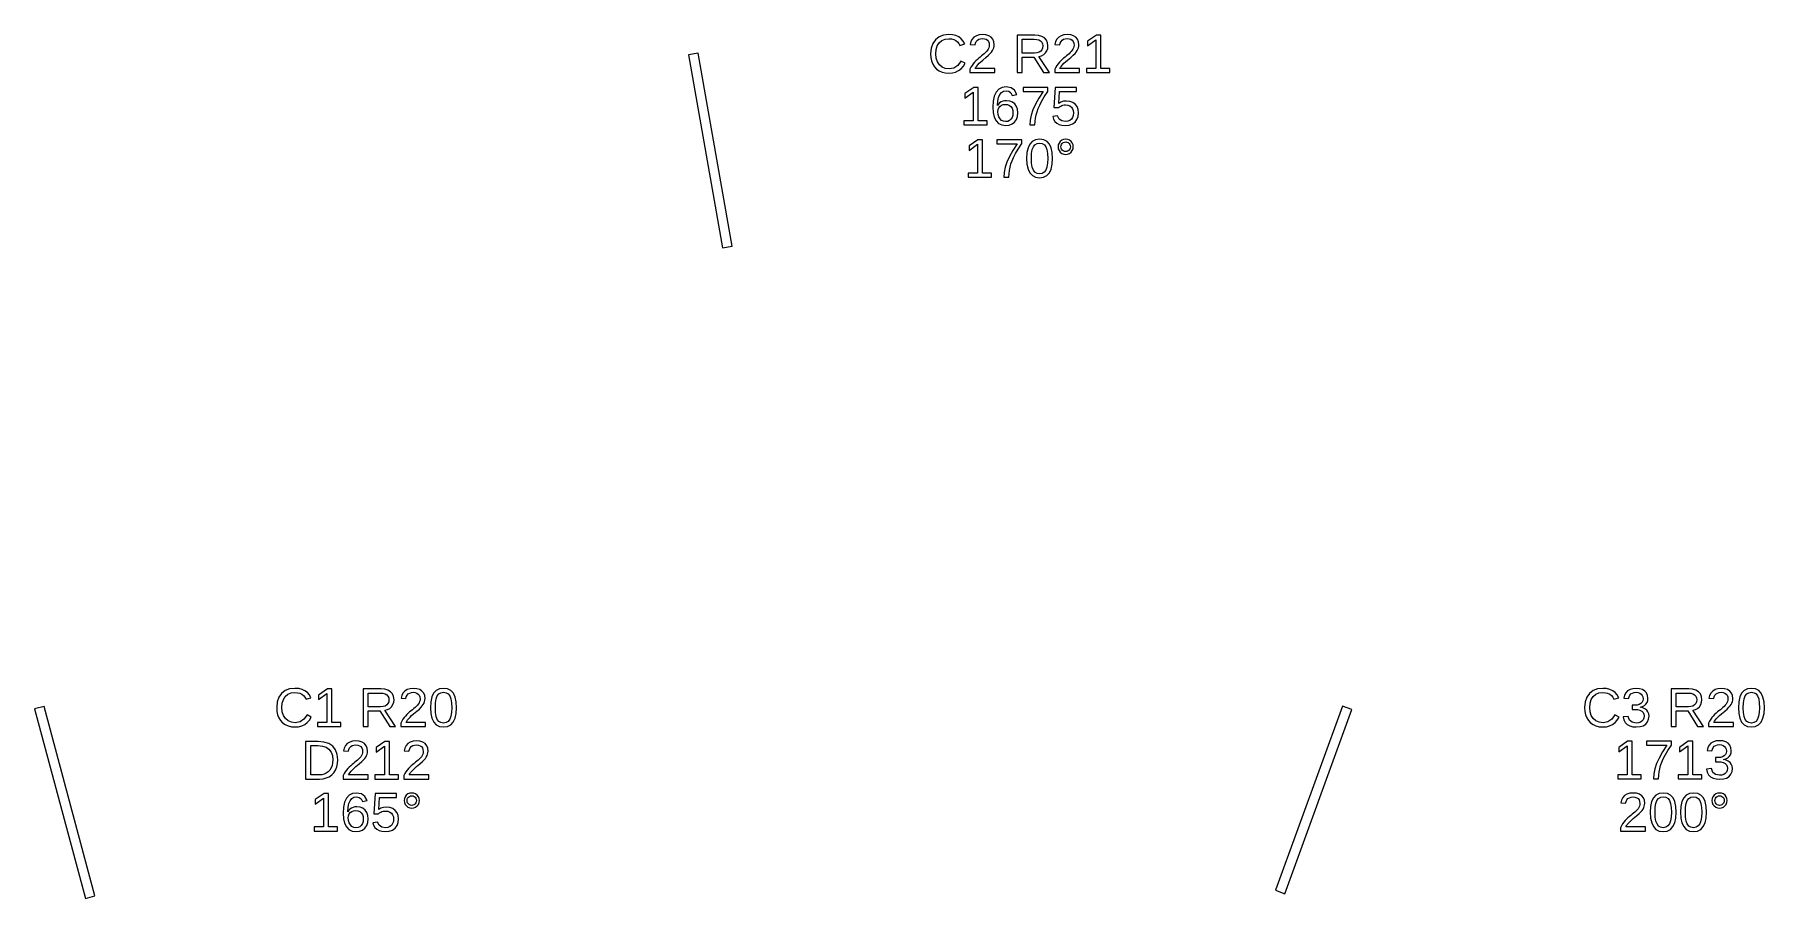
# Model space of a CAD drawing. Extents: x 194 to 2890, y 45 to 1503.
# Drawn here: x 223.3 to 487.8, y 445.8 to 578 of the extents above; entities that cross this region are included whole.
import ezdxf

# ---------------------------------------------------------------- set-up
doc = ezdxf.new("R2010")
doc.units = 0
doc.layers.get('0').update_dxf_attribs({"linetype": 'CONTINUOUS'})

msp = doc.modelspace()

# ---------------------------------------------------------------- linework, layer by layer
for points in [[(363.632, 572.093), (364.128, 572.222), (364.578, 572.437), (364.973, 572.734), (365.305, 573.109), (365.573, 573.564), (364.938, 573.881), (364.467, 573.219), (363.864, 572.821), (363.127, 572.689), (362.544, 572.76), (362.047, 572.974), (361.636, 573.33), (361.33, 573.803), (361.146, 574.368), (361.085, 575.024), (361.144, 575.685), (361.32, 576.244), (361.614, 576.703), (362.013, 577.043), (362.507, 577.247), (363.095, 577.315), (363.481, 577.286), (363.83, 577.198), (364.143, 577.051), (364.41, 576.848), (364.624, 576.593), (364.783, 576.286), (365.52, 576.53), (365.291, 576.961), (364.99, 577.315), (364.617, 577.592), (364.174, 577.791), (363.664, 577.91), (363.087, 577.95), (362.277, 577.863), (361.593, 577.604), (361.036, 577.173), (360.625, 576.589), (360.378, 575.873), (360.296, 575.024), (360.332, 574.441), (360.443, 573.913), (360.627, 573.44), (360.882, 573.028), (361.203, 572.685), (361.591, 572.41), (362.039, 572.21), (362.539, 572.09), (363.091, 572.05)], [(370.106, 572.754), (367.115, 572.754), (367.214, 572.946), (367.347, 573.144), (367.514, 573.346), (367.72, 573.559), (367.968, 573.789), (368.259, 574.036), (368.764, 574.457), (369.148, 574.797), (369.41, 575.057), (369.594, 575.277), (369.745, 575.496), (369.864, 575.716), (369.948, 575.936), (369.999, 576.157), (370.016, 576.379), (369.964, 576.843), (369.809, 577.23), (369.55, 577.541), (369.195, 577.768), (368.751, 577.904), (368.218, 577.95), (367.723, 577.905), (367.293, 577.769), (366.926, 577.543), (366.638, 577.24), (366.443, 576.876), (366.342, 576.448), (367.091, 576.379), (367.154, 576.663), (367.272, 576.901), (367.447, 577.093), (367.667, 577.235), (367.924, 577.319), (368.218, 577.348), (368.522, 577.319), (368.778, 577.232), (368.987, 577.087), (369.141, 576.89), (369.233, 576.646), (369.264, 576.355), (369.246, 576.13), (369.192, 575.921), (369.103, 575.728), (368.985, 575.547), (368.844, 575.37), (368.682, 575.199), (368.501, 575.031), (368.306, 574.863), (368.098, 574.695), (367.881, 574.522), (367.664, 574.34), (367.445, 574.148), (367.228, 573.943), (367.019, 573.724), (366.816, 573.488), (366.627, 573.233), (366.458, 572.953), (366.31, 572.648), (366.31, 572.132), (370.106, 572.132)], [(374.301, 574.512), (376.087, 574.512), (377.576, 572.132), (378.472, 572.132), (376.844, 574.601), (377.249, 574.713), (377.592, 574.896), (377.871, 575.151), (378.078, 575.463), (378.202, 575.821), (378.244, 576.225), (378.185, 576.702), (378.009, 577.104), (377.717, 577.431), (377.316, 577.672), (376.818, 577.816), (376.221, 577.864), (373.524, 577.864), (373.524, 572.132), (374.301, 572.132)], [(374.301, 575.126), (374.301, 577.242), (376.144, 577.242), (376.537, 577.213), (376.863, 577.125), (377.123, 576.979), (377.311, 576.778), (377.425, 576.524), (377.462, 576.217), (377.425, 575.898), (377.313, 575.63), (377.127, 575.413), (376.872, 575.254), (376.555, 575.158), (376.177, 575.126)], [(383.074, 572.754), (380.083, 572.754), (380.182, 572.946), (380.315, 573.144), (380.482, 573.346), (380.688, 573.559), (380.936, 573.789), (381.226, 574.036), (381.732, 574.457), (382.116, 574.797), (382.378, 575.057), (382.562, 575.277), (382.713, 575.496), (382.832, 575.716), (382.916, 575.936), (382.967, 576.157), (382.984, 576.379), (382.932, 576.843), (382.777, 577.23), (382.518, 577.541), (382.163, 577.768), (381.719, 577.904), (381.186, 577.95), (380.691, 577.905), (380.261, 577.769), (379.894, 577.543), (379.606, 577.24), (379.411, 576.876), (379.31, 576.448), (380.059, 576.379), (380.122, 576.663), (380.24, 576.901), (380.415, 577.093), (380.635, 577.235), (380.892, 577.319), (381.186, 577.348), (381.49, 577.319), (381.746, 577.232), (381.955, 577.087), (382.108, 576.89), (382.201, 576.646), (382.231, 576.355), (382.214, 576.13), (382.16, 575.921), (382.071, 575.728), (381.952, 575.547), (381.812, 575.37), (381.65, 575.199), (381.469, 575.031), (381.274, 574.863), (381.066, 574.695), (380.849, 574.522), (380.632, 574.34), (380.413, 574.148), (380.196, 573.943), (379.987, 573.724), (379.784, 573.488), (379.595, 573.233), (379.426, 572.953), (379.278, 572.648), (379.278, 572.132), (383.074, 572.132)], [(387.72, 572.754), (386.325, 572.754), (386.325, 577.864), (385.649, 577.864), (384.295, 576.933), (384.295, 576.241), (385.588, 577.165), (385.588, 572.754), (384.128, 572.754), (384.128, 572.132), (387.72, 572.132)], [(329.948, 545.586), (324.739, 575.13), (323.261, 574.87), (328.471, 545.326)], [(368.958, 564.754), (367.563, 564.754), (367.563, 569.864), (366.887, 569.864), (365.532, 568.933), (365.532, 568.241), (366.826, 569.165), (366.826, 564.754), (365.366, 564.754), (365.366, 564.132), (368.958, 564.132)], [(372.318, 564.108), (372.771, 564.283), (373.141, 564.575), (373.415, 564.967), (373.579, 565.445), (373.634, 566.007), (373.582, 566.528), (373.426, 566.973), (373.168, 567.342), (372.821, 567.618), (372.401, 567.783), (371.908, 567.838), (371.608, 567.817), (371.332, 567.752), (371.078, 567.645), (370.855, 567.496), (370.668, 567.309), (370.517, 567.081), (370.555, 567.761), (370.67, 568.325), (370.861, 568.772), (371.121, 569.096), (371.445, 569.291), (371.831, 569.356), (372.26, 569.278), (372.574, 569.045), (372.775, 568.656), (373.475, 568.782), (373.143, 569.431), (372.598, 569.82), (371.839, 569.95), (371.233, 569.861), (370.727, 569.595), (370.322, 569.152), (370.025, 568.544), (369.848, 567.782), (369.789, 566.866), (369.846, 566.022), (370.016, 565.323), (370.301, 564.77), (370.694, 564.37), (371.187, 564.13), (371.782, 564.05)], [(376.27, 564.655), (376.33, 565.166), (376.431, 565.665), (376.572, 566.161), (376.753, 566.662), (376.974, 567.167), (377.273, 567.739), (377.687, 568.44), (378.215, 569.27), (378.215, 569.864), (374.427, 569.864), (374.427, 569.242), (377.507, 569.242), (376.85, 568.228), (376.331, 567.295), (375.951, 566.445), (375.692, 565.648), (375.537, 564.877), (375.485, 564.132), (376.25, 564.132)], [(381.476, 564.108), (381.974, 564.282), (382.38, 564.571), (382.679, 564.961), (382.859, 565.437), (382.919, 565.999), (382.863, 566.497), (382.696, 566.929), (382.416, 567.293), (382.043, 567.569), (381.594, 567.734), (381.068, 567.789), (380.621, 567.749), (380.227, 567.627), (379.884, 567.423), (379.994, 569.242), (382.585, 569.242), (382.585, 569.864), (379.326, 569.864), (379.135, 566.78), (379.851, 566.78), (380.022, 566.915), (380.193, 567.021), (380.364, 567.098), (380.539, 567.15), (380.724, 567.181), (380.917, 567.191), (381.271, 567.154), (381.573, 567.043), (381.822, 566.858), (382.009, 566.612), (382.121, 566.321), (382.158, 565.983), (382.121, 565.597), (382.01, 565.271), (381.824, 565.004), (381.574, 564.806), (381.266, 564.688), (380.901, 564.648), (380.342, 564.743), (379.944, 565.026), (379.709, 565.499), (378.968, 565.413), (379.095, 565.006), (379.303, 564.668), (379.591, 564.4), (379.953, 564.206), (380.385, 564.089), (380.885, 564.05)], [(371.437, 564.687), (371.157, 564.828), (370.918, 565.063), (370.736, 565.372), (370.627, 565.734), (370.59, 566.15), (370.625, 566.474), (370.73, 566.749), (370.905, 566.974), (371.138, 567.14), (371.414, 567.239), (371.733, 567.273), (372.07, 567.235), (372.354, 567.122), (372.584, 566.935), (372.753, 566.678), (372.855, 566.358), (372.889, 565.975), (372.856, 565.589), (372.755, 565.263), (372.588, 564.996), (372.362, 564.798), (372.085, 564.68), (371.758, 564.64)], [(369.609, 556.754), (368.214, 556.754), (368.214, 561.864), (367.538, 561.864), (366.183, 560.933), (366.183, 560.241), (367.477, 561.165), (367.477, 556.754), (366.017, 556.754), (366.017, 556.132), (369.609, 556.132)], [(372.287, 556.655), (372.347, 557.166), (372.448, 557.665), (372.588, 558.161), (372.769, 558.662), (372.991, 559.167), (373.29, 559.739), (373.703, 560.44), (374.232, 561.27), (374.232, 561.864), (370.444, 561.864), (370.444, 561.242), (373.524, 561.242), (372.866, 560.228), (372.347, 559.295), (371.967, 558.445), (371.709, 557.648), (371.553, 556.877), (371.502, 556.132), (372.266, 556.132)], [(377.564, 556.134), (378.062, 556.387), (378.453, 556.807), (378.735, 557.387), (378.904, 558.118), (378.96, 559), (378.906, 559.894), (378.746, 560.629), (378.478, 561.205), (378.097, 561.619), (377.599, 561.867), (376.982, 561.95), (376.35, 561.868), (375.842, 561.623), (375.459, 561.213), (375.191, 560.64), (375.03, 559.902), (374.977, 559), (375.032, 558.114), (375.197, 557.382), (375.473, 556.803), (375.859, 556.385), (376.354, 556.134), (376.958, 556.05)], [(376.571, 556.711), (376.255, 556.9), (376.016, 557.214), (375.85, 557.664), (375.75, 558.259), (375.717, 559), (375.75, 559.759), (375.848, 560.362), (376.012, 560.806), (376.251, 561.112), (376.574, 561.295), (376.982, 561.356), (377.38, 561.294), (377.696, 561.108), (377.928, 560.798), (378.088, 560.351), (378.183, 559.751), (378.215, 559), (378.182, 558.271), (378.081, 557.68), (377.914, 557.226), (377.675, 556.905), (377.359, 556.712), (376.966, 556.648)], [(381.255, 559.668), (381.529, 559.781), (381.774, 559.968), (381.965, 560.21), (382.079, 560.484), (382.117, 560.79), (382.08, 561.097), (381.966, 561.371), (381.778, 561.612), (381.535, 561.8), (381.259, 561.912), (380.95, 561.95), (380.641, 561.912), (380.365, 561.798), (380.122, 561.608), (379.933, 561.365), (379.82, 561.093), (379.782, 560.79), (379.82, 560.488), (379.935, 560.215), (380.126, 559.972), (380.37, 559.783), (380.645, 559.669), (380.95, 559.631)], [(380.761, 560.082), (380.591, 560.154), (380.439, 560.274), (380.32, 560.427), (380.249, 560.599), (380.226, 560.79), (380.249, 560.981), (380.319, 561.154), (380.435, 561.307), (380.585, 561.427), (380.757, 561.499), (380.95, 561.523), (381.143, 561.499), (381.314, 561.429), (381.464, 561.311), (381.581, 561.159), (381.651, 560.986), (381.674, 560.79), (381.65, 560.597), (381.58, 560.424), (381.462, 560.271), (381.311, 560.153), (381.14, 560.082), (380.95, 560.058)], [(263.632, 472.093), (264.128, 472.222), (264.578, 472.437), (264.973, 472.734), (265.305, 473.109), (265.573, 473.564), (264.938, 473.881), (264.467, 473.219), (263.864, 472.821), (263.127, 472.689), (262.544, 472.76), (262.047, 472.974), (261.636, 473.33), (261.33, 473.803), (261.146, 474.368), (261.085, 475.024), (261.144, 475.685), (261.32, 476.244), (261.614, 476.703), (262.013, 477.043), (262.507, 477.247), (263.095, 477.315), (263.481, 477.286), (263.83, 477.198), (264.143, 477.051), (264.41, 476.848), (264.624, 476.593), (264.783, 476.286), (265.52, 476.53), (265.291, 476.961), (264.99, 477.315), (264.617, 477.592), (264.174, 477.791), (263.664, 477.91), (263.087, 477.95), (262.277, 477.863), (261.593, 477.604), (261.036, 477.173), (260.625, 476.589), (260.378, 475.873), (260.296, 475.024), (260.332, 474.441), (260.443, 473.913), (260.627, 473.44), (260.882, 473.028), (261.203, 472.685), (261.591, 472.41), (262.039, 472.21), (262.539, 472.09), (263.091, 472.05)], [(270.118, 472.754), (268.722, 472.754), (268.722, 477.864), (268.047, 477.864), (266.692, 476.933), (266.692, 476.241), (267.986, 477.165), (267.986, 472.754), (266.525, 472.754), (266.525, 472.132), (270.118, 472.132)], [(274.301, 474.512), (276.087, 474.512), (277.576, 472.132), (278.472, 472.132), (276.844, 474.601), (277.249, 474.713), (277.592, 474.896), (277.871, 475.151), (278.078, 475.463), (278.202, 475.821), (278.244, 476.225), (278.185, 476.702), (278.009, 477.104), (277.717, 477.431), (277.316, 477.672), (276.818, 477.816), (276.221, 477.864), (273.524, 477.864), (273.524, 472.132), (274.301, 472.132)], [(274.301, 475.126), (274.301, 477.242), (276.144, 477.242), (276.537, 477.213), (276.863, 477.125), (277.123, 476.979), (277.311, 476.778), (277.425, 476.524), (277.462, 476.217), (277.425, 475.898), (277.313, 475.63), (277.127, 475.413), (276.872, 475.254), (276.555, 475.158), (276.177, 475.126)], [(283.074, 472.754), (280.083, 472.754), (280.182, 472.946), (280.315, 473.144), (280.482, 473.346), (280.688, 473.559), (280.936, 473.789), (281.226, 474.036), (281.732, 474.457), (282.116, 474.797), (282.378, 475.057), (282.562, 475.277), (282.713, 475.496), (282.832, 475.716), (282.916, 475.936), (282.967, 476.157), (282.984, 476.379), (282.932, 476.843), (282.777, 477.23), (282.518, 477.541), (282.163, 477.768), (281.719, 477.904), (281.186, 477.95), (280.691, 477.905), (280.261, 477.769), (279.894, 477.543), (279.606, 477.24), (279.411, 476.876), (279.31, 476.448), (280.059, 476.379), (280.122, 476.663), (280.24, 476.901), (280.415, 477.093), (280.635, 477.235), (280.892, 477.319), (281.186, 477.348), (281.49, 477.319), (281.746, 477.232), (281.955, 477.087), (282.108, 476.89), (282.201, 476.646), (282.231, 476.355), (282.214, 476.13), (282.16, 475.921), (282.071, 475.728), (281.952, 475.547), (281.812, 475.37), (281.65, 475.199), (281.469, 475.031), (281.274, 474.863), (281.066, 474.695), (280.849, 474.522), (280.632, 474.34), (280.413, 474.148), (280.196, 473.943), (279.987, 473.724), (279.784, 473.488), (279.595, 473.233), (279.426, 472.953), (279.278, 472.648), (279.278, 472.132), (283.074, 472.132)], [(286.406, 472.134), (286.904, 472.387), (287.295, 472.807), (287.577, 473.387), (287.745, 474.118), (287.802, 475), (287.748, 475.894), (287.587, 476.629), (287.32, 477.205), (286.939, 477.619), (286.441, 477.867), (285.824, 477.95), (285.192, 477.868), (284.684, 477.623), (284.301, 477.213), (284.033, 476.64), (283.872, 475.902), (283.818, 475), (283.874, 474.114), (284.039, 473.382), (284.315, 472.803), (284.7, 472.385), (285.196, 472.134), (285.8, 472.05)], [(285.413, 472.711), (285.097, 472.9), (284.858, 473.214), (284.692, 473.664), (284.592, 474.259), (284.559, 475), (284.592, 475.759), (284.69, 476.362), (284.854, 476.806), (285.093, 477.112), (285.416, 477.295), (285.824, 477.356), (286.222, 477.294), (286.538, 477.108), (286.77, 476.798), (286.93, 476.351), (287.025, 475.751), (287.057, 475), (287.024, 474.271), (286.923, 473.68), (286.756, 473.226), (286.517, 472.905), (286.201, 472.712), (285.808, 472.648)], [(463.632, 472.093), (464.128, 472.222), (464.578, 472.437), (464.973, 472.734), (465.305, 473.109), (465.573, 473.564), (464.938, 473.881), (464.467, 473.219), (463.864, 472.821), (463.127, 472.689), (462.544, 472.76), (462.047, 472.974), (461.636, 473.33), (461.33, 473.803), (461.146, 474.368), (461.085, 475.024), (461.144, 475.685), (461.32, 476.244), (461.614, 476.703), (462.013, 477.043), (462.507, 477.247), (463.095, 477.315), (463.481, 477.286), (463.83, 477.198), (464.143, 477.051), (464.41, 476.848), (464.624, 476.593), (464.783, 476.286), (465.52, 476.53), (465.291, 476.961), (464.99, 477.315), (464.617, 477.592), (464.174, 477.791), (463.664, 477.91), (463.087, 477.95), (462.277, 477.863), (461.593, 477.604), (461.036, 477.173), (460.625, 476.589), (460.378, 475.873), (460.296, 475.024), (460.332, 474.441), (460.443, 473.913), (460.627, 473.44), (460.882, 473.028), (461.203, 472.685), (461.591, 472.41), (462.039, 472.21), (462.539, 472.09), (463.091, 472.05)], [(468.79, 472.099), (469.27, 472.244), (469.654, 472.486), (469.934, 472.816), (470.103, 473.225), (470.159, 473.714), (470.119, 474.06), (469.999, 474.363), (469.801, 474.626), (469.53, 474.835), (469.197, 474.978), (468.8, 475.057), (468.8, 475.073), (469.159, 475.179), (469.457, 475.335), (469.693, 475.539), (469.863, 475.791), (469.966, 476.089), (470, 476.432), (469.947, 476.875), (469.787, 477.247), (469.522, 477.549), (469.16, 477.772), (468.714, 477.905), (468.181, 477.95), (467.687, 477.906), (467.256, 477.774), (466.889, 477.555), (466.601, 477.258), (466.407, 476.892), (466.306, 476.457), (467.042, 476.4), (467.102, 476.678), (467.218, 476.911), (467.39, 477.099), (467.61, 477.237), (467.871, 477.32), (468.173, 477.348), (468.499, 477.318), (468.767, 477.229), (468.977, 477.081), (469.127, 476.882), (469.217, 476.64), (469.247, 476.355), (469.21, 476.068), (469.1, 475.826), (468.916, 475.629), (468.664, 475.483), (468.353, 475.395), (467.982, 475.366), (467.583, 475.366), (467.583, 474.731), (467.998, 474.731), (468.416, 474.702), (468.762, 474.615), (469.038, 474.469), (469.238, 474.271), (469.358, 474.028), (469.398, 473.739), (469.363, 473.41), (469.258, 473.14), (469.082, 472.929), (468.846, 472.778), (468.556, 472.687), (468.214, 472.656), (467.585, 472.769), (467.169, 473.108), (466.965, 473.674), (466.208, 473.604), (466.32, 473.134), (466.525, 472.746), (466.824, 472.443), (467.209, 472.225), (467.672, 472.094), (468.214, 472.05)], [(474.301, 474.512), (476.087, 474.512), (477.576, 472.132), (478.472, 472.132), (476.844, 474.601), (477.249, 474.713), (477.592, 474.896), (477.871, 475.151), (478.078, 475.463), (478.202, 475.821), (478.244, 476.225), (478.185, 476.702), (478.009, 477.104), (477.717, 477.431), (477.316, 477.672), (476.818, 477.816), (476.221, 477.864), (473.524, 477.864), (473.524, 472.132), (474.301, 472.132)], [(474.301, 475.126), (474.301, 477.242), (476.144, 477.242), (476.537, 477.213), (476.863, 477.125), (477.123, 476.979), (477.311, 476.778), (477.425, 476.524), (477.462, 476.217), (477.425, 475.898), (477.313, 475.63), (477.127, 475.413), (476.872, 475.254), (476.555, 475.158), (476.177, 475.126)], [(483.074, 472.754), (480.083, 472.754), (480.182, 472.946), (480.315, 473.144), (480.482, 473.346), (480.688, 473.559), (480.936, 473.789), (481.226, 474.036), (481.732, 474.457), (482.116, 474.797), (482.378, 475.057), (482.562, 475.277), (482.713, 475.496), (482.832, 475.716), (482.916, 475.936), (482.967, 476.157), (482.984, 476.379), (482.932, 476.843), (482.777, 477.23), (482.518, 477.541), (482.163, 477.768), (481.719, 477.904), (481.186, 477.95), (480.691, 477.905), (480.261, 477.769), (479.894, 477.543), (479.606, 477.24), (479.411, 476.876), (479.31, 476.448), (480.059, 476.379), (480.122, 476.663), (480.24, 476.901), (480.415, 477.093), (480.635, 477.235), (480.892, 477.319), (481.186, 477.348), (481.49, 477.319), (481.746, 477.232), (481.955, 477.087), (482.108, 476.89), (482.201, 476.646), (482.231, 476.355), (482.214, 476.13), (482.16, 475.921), (482.071, 475.728), (481.952, 475.547), (481.812, 475.37), (481.65, 475.199), (481.469, 475.031), (481.274, 474.863), (481.066, 474.695), (480.849, 474.522), (480.632, 474.34), (480.413, 474.148), (480.196, 473.943), (479.987, 473.724), (479.784, 473.488), (479.595, 473.233), (479.426, 472.953), (479.278, 472.648), (479.278, 472.132), (483.074, 472.132)], [(486.406, 472.134), (486.904, 472.387), (487.295, 472.807), (487.577, 473.387), (487.745, 474.118), (487.802, 475), (487.748, 475.894), (487.587, 476.629), (487.32, 477.205), (486.939, 477.619), (486.441, 477.867), (485.824, 477.95), (485.192, 477.868), (484.684, 477.623), (484.301, 477.213), (484.033, 476.64), (483.872, 475.902), (483.818, 475), (483.874, 474.114), (484.039, 473.382), (484.315, 472.803), (484.7, 472.385), (485.196, 472.134), (485.8, 472.05)], [(485.413, 472.711), (485.097, 472.9), (484.858, 473.214), (484.692, 473.664), (484.592, 474.259), (484.559, 475), (484.592, 475.759), (484.69, 476.362), (484.854, 476.806), (485.093, 477.112), (485.416, 477.295), (485.824, 477.356), (486.222, 477.294), (486.538, 477.108), (486.77, 476.798), (486.93, 476.351), (487.025, 475.751), (487.057, 475), (487.024, 474.271), (486.923, 473.68), (486.756, 473.226), (486.517, 472.905), (486.201, 472.712), (485.808, 472.648)], [(232.489, 446.216), (224.724, 475.194), (223.276, 474.806), (231.04, 445.828)], [(424.705, 474.743), (423.295, 475.257), (413.035, 447.066), (414.444, 446.553)], [(267.399, 464.129), (267.887, 464.247), (268.332, 464.443), (268.723, 464.714), (269.05, 465.054), (269.312, 465.462), (269.504, 465.931), (269.62, 466.448), (269.658, 467.015), (269.57, 467.844), (269.306, 468.536), (268.867, 469.092), (268.265, 469.498), (267.516, 469.741), (266.619, 469.822), (264.723, 469.822), (264.723, 464.089), (266.867, 464.089)], [(265.5, 464.712), (265.5, 469.2), (266.602, 469.2), (267.282, 469.137), (267.846, 468.951), (268.293, 468.64), (268.617, 468.211), (268.812, 467.669), (268.877, 467.015), (268.848, 466.564), (268.763, 466.154), (268.621, 465.786), (268.425, 465.466), (268.18, 465.2), (267.886, 464.988), (267.55, 464.835), (267.181, 464.743), (266.777, 464.712)], [(274.272, 464.712), (271.282, 464.712), (271.38, 464.904), (271.513, 465.101), (271.681, 465.304), (271.886, 465.517), (272.134, 465.747), (272.425, 465.993), (272.931, 466.414), (273.315, 466.755), (273.577, 467.015), (273.761, 467.234), (273.912, 467.454), (274.03, 467.674), (274.115, 467.894), (274.166, 468.115), (274.183, 468.337), (274.131, 468.801), (273.976, 469.188), (273.717, 469.499), (273.362, 469.726), (272.918, 469.862), (272.385, 469.908), (271.89, 469.862), (271.46, 469.727), (271.093, 469.501), (270.804, 469.198), (270.61, 468.833), (270.509, 468.406), (271.257, 468.337), (271.321, 468.621), (271.439, 468.859), (271.613, 469.051), (271.834, 469.192), (272.091, 469.277), (272.385, 469.305), (272.689, 469.277), (272.945, 469.19), (273.153, 469.045), (273.307, 468.848), (273.399, 468.604), (273.43, 468.313), (273.412, 468.088), (273.359, 467.879), (273.269, 467.686), (273.151, 467.504), (273.011, 467.328), (272.848, 467.157), (272.668, 466.989), (272.473, 466.821), (272.264, 466.653), (272.048, 466.48), (271.83, 466.297), (271.611, 466.105), (271.395, 465.901), (271.186, 465.681), (270.983, 465.446), (270.794, 465.191), (270.625, 464.911), (270.476, 464.606), (270.476, 464.089), (274.272, 464.089)], [(278.919, 464.712), (277.524, 464.712), (277.524, 469.822), (276.848, 469.822), (275.493, 468.89), (275.493, 468.199), (276.787, 469.122), (276.787, 464.712), (275.326, 464.712), (275.326, 464.089), (278.919, 464.089)], [(283.542, 464.712), (280.551, 464.712), (280.65, 464.904), (280.782, 465.101), (280.95, 465.304), (281.155, 465.517), (281.404, 465.747), (281.694, 465.993), (282.2, 466.414), (282.584, 466.755), (282.846, 467.015), (283.03, 467.234), (283.181, 467.454), (283.299, 467.674), (283.384, 467.894), (283.435, 468.115), (283.452, 468.337), (283.4, 468.801), (283.245, 469.188), (282.986, 469.499), (282.631, 469.726), (282.187, 469.862), (281.654, 469.908), (281.159, 469.862), (280.729, 469.727), (280.362, 469.501), (280.074, 469.198), (279.879, 468.833), (279.778, 468.406), (280.527, 468.337), (280.59, 468.621), (280.708, 468.859), (280.883, 469.051), (281.103, 469.192), (281.36, 469.277), (281.654, 469.305), (281.958, 469.277), (282.214, 469.19), (282.423, 469.045), (282.576, 468.848), (282.669, 468.604), (282.699, 468.313), (282.681, 468.088), (282.628, 467.879), (282.539, 467.686), (282.42, 467.504), (282.28, 467.328), (282.117, 467.157), (281.937, 466.989), (281.742, 466.821), (281.534, 466.653), (281.317, 466.48), (281.1, 466.297), (280.881, 466.105), (280.664, 465.901), (280.455, 465.681), (280.252, 465.446), (280.063, 465.191), (279.894, 464.911), (279.745, 464.606), (279.745, 464.089), (283.542, 464.089)], [(468.958, 464.754), (467.563, 464.754), (467.563, 469.864), (466.887, 469.864), (465.532, 468.933), (465.532, 468.241), (466.826, 469.165), (466.826, 464.754), (465.366, 464.754), (465.366, 464.132), (468.958, 464.132)], [(471.636, 464.655), (471.696, 465.166), (471.796, 465.665), (471.937, 466.161), (472.118, 466.662), (472.34, 467.167), (472.639, 467.739), (473.052, 468.44), (473.581, 469.27), (473.581, 469.864), (469.793, 469.864), (469.793, 469.242), (472.873, 469.242), (472.215, 468.228), (471.696, 467.295), (471.316, 466.445), (471.058, 465.648), (470.902, 464.877), (470.851, 464.132), (471.615, 464.132)], [(478.227, 464.754), (476.832, 464.754), (476.832, 469.864), (476.156, 469.864), (474.802, 468.933), (474.802, 468.241), (476.095, 469.165), (476.095, 464.754), (474.635, 464.754), (474.635, 464.132), (478.227, 464.132)], [(481.534, 464.099), (482.014, 464.244), (482.398, 464.486), (482.678, 464.816), (482.847, 465.225), (482.903, 465.714), (482.863, 466.06), (482.744, 466.363), (482.545, 466.626), (482.274, 466.835), (481.941, 466.978), (481.544, 467.057), (481.544, 467.073), (481.903, 467.179), (482.201, 467.335), (482.437, 467.539), (482.608, 467.791), (482.71, 468.089), (482.744, 468.432), (482.691, 468.875), (482.532, 469.247), (482.266, 469.549), (481.905, 469.772), (481.458, 469.905), (480.925, 469.95), (480.431, 469.906), (480, 469.774), (479.633, 469.555), (479.345, 469.258), (479.151, 468.892), (479.05, 468.457), (479.786, 468.4), (479.846, 468.678), (479.962, 468.911), (480.134, 469.099), (480.354, 469.237), (480.615, 469.32), (480.917, 469.348), (481.243, 469.318), (481.511, 469.229), (481.721, 469.081), (481.871, 468.882), (481.961, 468.64), (481.991, 468.355), (481.954, 468.068), (481.844, 467.826), (481.66, 467.629), (481.409, 467.483), (481.097, 467.395), (480.726, 467.366), (480.327, 467.366), (480.327, 466.731), (480.742, 466.731), (481.16, 466.702), (481.506, 466.615), (481.782, 466.469), (481.982, 466.271), (482.102, 466.028), (482.142, 465.739), (482.107, 465.41), (482.002, 465.14), (481.826, 464.929), (481.59, 464.778), (481.3, 464.687), (480.958, 464.656), (480.329, 464.769), (479.913, 465.108), (479.709, 465.674), (478.952, 465.604), (479.064, 465.134), (479.269, 464.746), (479.568, 464.443), (479.953, 464.225), (480.416, 464.094), (480.958, 464.05)], [(269.609, 456.754), (268.214, 456.754), (268.214, 461.864), (267.538, 461.864), (266.183, 460.933), (266.183, 460.241), (267.477, 461.165), (267.477, 456.754), (266.017, 456.754), (266.017, 456.132), (269.609, 456.132)], [(272.969, 456.108), (273.422, 456.283), (273.792, 456.575), (274.066, 456.967), (274.23, 457.445), (274.285, 458.007), (274.233, 458.528), (274.077, 458.973), (273.819, 459.342), (273.472, 459.618), (273.052, 459.783), (272.559, 459.838), (272.259, 459.817), (271.983, 459.752), (271.729, 459.645), (271.506, 459.496), (271.319, 459.309), (271.168, 459.081), (271.206, 459.761), (271.321, 460.325), (271.512, 460.772), (271.772, 461.096), (272.096, 461.291), (272.482, 461.356), (272.911, 461.278), (273.225, 461.045), (273.426, 460.656), (274.126, 460.782), (273.794, 461.431), (273.249, 461.82), (272.49, 461.95), (271.884, 461.861), (271.378, 461.595), (270.973, 461.152), (270.677, 460.544), (270.499, 459.782), (270.44, 458.866), (270.497, 458.022), (270.667, 457.323), (270.952, 456.77), (271.345, 456.37), (271.838, 456.13), (272.433, 456.05)], [(277.492, 456.108), (277.991, 456.282), (278.396, 456.571), (278.696, 456.961), (278.876, 457.437), (278.935, 457.999), (278.88, 458.497), (278.712, 458.929), (278.433, 459.293), (278.06, 459.569), (277.61, 459.734), (277.084, 459.789), (276.638, 459.749), (276.243, 459.627), (275.9, 459.423), (276.01, 461.242), (278.602, 461.242), (278.602, 461.864), (275.343, 461.864), (275.151, 458.78), (275.868, 458.78), (276.038, 458.915), (276.209, 459.021), (276.38, 459.098), (276.556, 459.15), (276.74, 459.181), (276.934, 459.191), (277.287, 459.154), (277.589, 459.043), (277.839, 458.858), (278.025, 458.612), (278.137, 458.321), (278.175, 457.983), (278.138, 457.597), (278.026, 457.271), (277.841, 457.004), (277.59, 456.806), (277.282, 456.688), (276.917, 456.648), (276.358, 456.743), (275.961, 457.026), (275.725, 457.499), (274.985, 457.413), (275.112, 457.006), (275.319, 456.668), (275.607, 456.4), (275.97, 456.206), (276.401, 456.089), (276.901, 456.05)], [(281.255, 459.668), (281.529, 459.781), (281.774, 459.968), (281.965, 460.21), (282.079, 460.484), (282.117, 460.79), (282.08, 461.097), (281.966, 461.371), (281.778, 461.612), (281.535, 461.8), (281.259, 461.912), (280.95, 461.95), (280.641, 461.912), (280.365, 461.798), (280.122, 461.608), (279.933, 461.365), (279.82, 461.093), (279.782, 460.79), (279.82, 460.488), (279.935, 460.215), (280.126, 459.972), (280.37, 459.783), (280.645, 459.669), (280.95, 459.631)], [(280.761, 460.082), (280.591, 460.154), (280.439, 460.274), (280.32, 460.427), (280.249, 460.599), (280.226, 460.79), (280.249, 460.981), (280.319, 461.154), (280.435, 461.307), (280.585, 461.427), (280.757, 461.499), (280.95, 461.523), (281.143, 461.499), (281.314, 461.429), (281.464, 461.311), (281.581, 461.159), (281.651, 460.986), (281.674, 460.79), (281.65, 460.597), (281.58, 460.424), (281.462, 460.271), (281.311, 460.153), (281.14, 460.082), (280.95, 460.058)], [(469.597, 456.754), (466.607, 456.754), (466.705, 456.946), (466.838, 457.144), (467.005, 457.346), (467.211, 457.559), (467.459, 457.789), (467.75, 458.036), (468.256, 458.457), (468.64, 458.797), (468.901, 459.057), (469.086, 459.277), (469.237, 459.496), (469.355, 459.716), (469.44, 459.936), (469.491, 460.157), (469.508, 460.379), (469.456, 460.843), (469.301, 461.23), (469.042, 461.541), (468.687, 461.768), (468.242, 461.904), (467.709, 461.95), (467.215, 461.905), (466.784, 461.769), (466.417, 461.543), (466.129, 461.24), (465.935, 460.876), (465.833, 460.448), (466.582, 460.379), (466.645, 460.663), (466.764, 460.901), (466.938, 461.093), (467.159, 461.235), (467.416, 461.319), (467.709, 461.348), (468.013, 461.319), (468.27, 461.232), (468.478, 461.087), (468.632, 460.89), (468.724, 460.646), (468.755, 460.355), (468.737, 460.13), (468.683, 459.921), (468.594, 459.728), (468.476, 459.547), (468.336, 459.37), (468.173, 459.199), (467.992, 459.031), (467.798, 458.863), (467.589, 458.695), (467.373, 458.522), (467.155, 458.34), (466.936, 458.148), (466.72, 457.943), (466.51, 457.724), (466.307, 457.488), (466.118, 457.233), (465.949, 456.953), (465.801, 456.648), (465.801, 456.132), (469.597, 456.132)], [(472.929, 456.134), (473.427, 456.387), (473.819, 456.807), (474.1, 457.387), (474.269, 458.118), (474.325, 459), (474.272, 459.894), (474.111, 460.629), (473.843, 461.205), (473.463, 461.619), (472.964, 461.867), (472.348, 461.95), (471.716, 461.868), (471.208, 461.623), (470.824, 461.213), (470.556, 460.64), (470.396, 459.902), (470.342, 459), (470.397, 458.114), (470.563, 457.382), (470.838, 456.803), (471.224, 456.385), (471.719, 456.134), (472.323, 456.05)], [(471.937, 456.711), (471.62, 456.9), (471.382, 457.214), (471.215, 457.664), (471.116, 458.259), (471.082, 459), (471.115, 459.759), (471.214, 460.362), (471.377, 460.806), (471.616, 461.112), (471.94, 461.295), (472.348, 461.356), (472.746, 461.294), (473.061, 461.108), (473.294, 460.798), (473.453, 460.351), (473.549, 459.751), (473.581, 459), (473.547, 458.271), (473.447, 457.68), (473.28, 457.226), (473.04, 456.905), (472.724, 456.712), (472.332, 456.648)], [(477.564, 456.134), (478.062, 456.387), (478.453, 456.807), (478.735, 457.387), (478.904, 458.118), (478.96, 459), (478.906, 459.894), (478.746, 460.629), (478.478, 461.205), (478.097, 461.619), (477.599, 461.867), (476.982, 461.95), (476.35, 461.868), (475.842, 461.623), (475.459, 461.213), (475.191, 460.64), (475.03, 459.902), (474.977, 459), (475.032, 458.114), (475.197, 457.382), (475.473, 456.803), (475.859, 456.385), (476.354, 456.134), (476.958, 456.05)], [(476.571, 456.711), (476.255, 456.9), (476.016, 457.214), (475.85, 457.664), (475.75, 458.259), (475.717, 459), (475.75, 459.759), (475.848, 460.362), (476.012, 460.806), (476.251, 461.112), (476.574, 461.295), (476.982, 461.356), (477.38, 461.294), (477.696, 461.108), (477.928, 460.798), (478.088, 460.351), (478.183, 459.751), (478.215, 459), (478.182, 458.271), (478.081, 457.68), (477.914, 457.226), (477.675, 456.905), (477.359, 456.712), (476.966, 456.648)], [(481.255, 459.668), (481.529, 459.781), (481.774, 459.968), (481.965, 460.21), (482.079, 460.484), (482.117, 460.79), (482.08, 461.097), (481.966, 461.371), (481.778, 461.612), (481.535, 461.8), (481.259, 461.912), (480.95, 461.95), (480.641, 461.912), (480.365, 461.798), (480.122, 461.608), (479.933, 461.365), (479.82, 461.093), (479.782, 460.79), (479.82, 460.488), (479.935, 460.215), (480.126, 459.972), (480.37, 459.783), (480.645, 459.669), (480.95, 459.631)], [(480.761, 460.082), (480.591, 460.154), (480.439, 460.274), (480.32, 460.427), (480.249, 460.599), (480.226, 460.79), (480.249, 460.981), (480.319, 461.154), (480.435, 461.307), (480.585, 461.427), (480.757, 461.499), (480.95, 461.523), (481.143, 461.499), (481.314, 461.429), (481.464, 461.311), (481.581, 461.159), (481.651, 460.986), (481.674, 460.79), (481.65, 460.597), (481.58, 460.424), (481.462, 460.271), (481.311, 460.153), (481.14, 460.082), (480.95, 460.058)], [(272.088, 456.687), (271.808, 456.828), (271.569, 457.063), (271.387, 457.372), (271.278, 457.734), (271.241, 458.15), (271.276, 458.474), (271.381, 458.749), (271.556, 458.974), (271.789, 459.14), (272.065, 459.239), (272.384, 459.273), (272.721, 459.235), (273.005, 459.122), (273.235, 458.935), (273.404, 458.678), (273.506, 458.358), (273.54, 457.975), (273.507, 457.589), (273.406, 457.263), (273.239, 456.996), (273.013, 456.798), (272.736, 456.68), (272.409, 456.64)]]:
    msp.add_lwpolyline(points, close=True)

doc.saveas('drawing.dxf')
